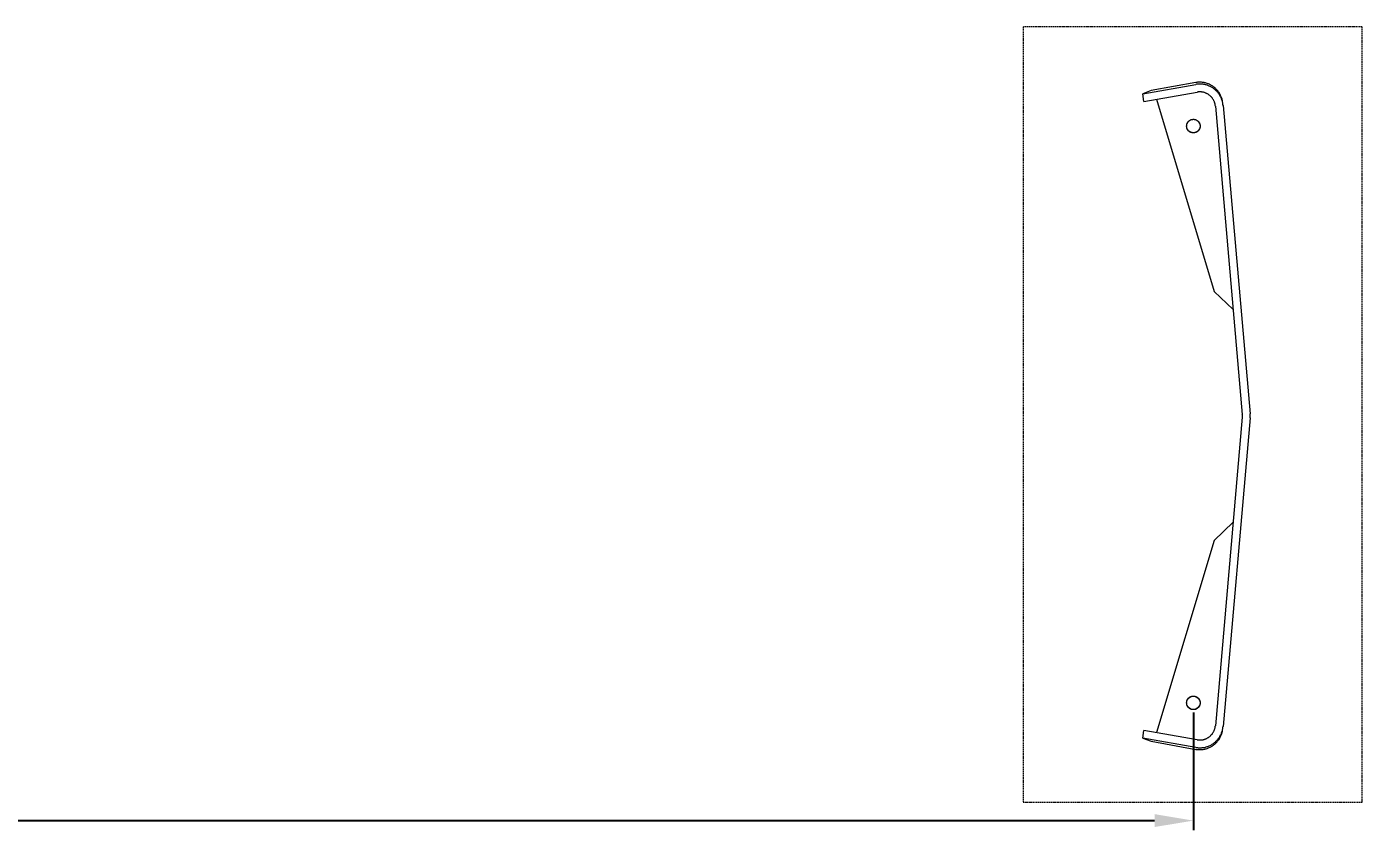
# Model space of a CAD drawing. Header units: millimetres. Extents: x -208 to 4974, y -28 to 3137.
# Drawn here: x 1631 to 3010, y -28 to 801 of the extents above; entities that cross this region are included whole.
import ezdxf

# ---------------------------------------------------------------- set-up
doc = ezdxf.new("R2010")
doc.units = ezdxf.units.MM
doc.linetypes.add('HIDDEN', pattern=[1.905, 1.27, -0.635])
for name, color, linetype, lineweight in [('ZANO_R', 7, 'Continuous', 0), ('ZANO_R_przerywana', 7, 'HIDDEN', 0), ('ZANO_W', 1, 'Continuous', 0)]:
    doc.layers.add(name, color=color, linetype=linetype, lineweight=lineweight)
doc.styles.add('Arial', font='arial.ttf')
doc.styles.get("Standard").update_dxf_attribs({"font": 'ARIALUNI.TTF'})
doc.dimstyles.new('pl i ang', dxfattribs={"dimtxt": 50, "dimasz": 50, "dimexe": 1.25, "dimexo": 0.625, "dimgap": 10, "dimtad": 1, "dimtoh": 1, "dimtxsty": 'Standard', "dimcen": 2.5, "dimclrd": 1, "dimclre": 1, "dimclrt": 1, "dimadec": 0, "dimazin": 0, "dimtfac": 1, "dimtmove": 0, "dimatfit": 3, "dimfxl": 1, "dimarcsym": 1})

# ---------------------------------------------------------------- blocks, each defined once
blk = doc.blocks.new('*D521')
at = {"layer": 'ZANO_W', "color": 1, "lineweight": -2}
for p, q in [((174.4, 93.7), (174.4, -27.8)), ((2835.3, 93.7), (2835.3, -27.8)), ((214.4, -17.8), (2795.3, -17.8))]:
    blk.add_line(p, q, dxfattribs=at)
at = {"layer": 'ZANO_W', "color": 1}
for points in [[(214.4, -11.1), (214.4, -24.4), (174.4, -17.8)], [(2795.3, -24.4), (2795.3, -11.1), (2835.3, -17.8)]]:
    blk.add_solid(points, dxfattribs=at)
at = {"layer": 'ZANO_W', "color": 1, "insert": (1504.9, 12.7), "char_height": 40, "attachment_point": 5, "style": 'Arial'}
blk.add_mtext('2661', dxfattribs=at)

msp = doc.modelspace()

# ---------------------------------------------------------------- linework, layer by layer
at = {"layer": 'ZANO_R'}
for p, q in [((2783.2, 732), (2837.9, 741.7)), ((2791.9, 735.4), (2783.2, 732)), ((2784.2, 724), (2783.2, 732)), ((2784.2, 724), (2839.3, 733.7)), ((2837.7, 743.6), (2791.9, 735.4)), ((2838, 743.7), (2837.7, 743.6)), ((2838.7, 741.8), (2837.9, 741.7)), ((2838.8, 743.8), (2838, 743.7)), ((2839.5, 741.9), (2838.7, 741.8)), ((2839.7, 743.9), (2838.8, 743.8)), ((2839.8, 733.8), (2839.3, 733.7)), ((2840.4, 742), (2839.5, 741.9)), ((2840.5, 743.9), (2839.7, 743.9)), ((2840.4, 733.9), (2839.8, 733.8)), ((2841.2, 742), (2840.4, 742)), ((2840.9, 733.9), (2840.4, 733.9)), ((2841.3, 743.9), (2840.5, 743.9)), ((2841.5, 734), (2840.9, 733.9)), ((2842, 742), (2841.2, 742)), ((2842.2, 743.9), (2841.3, 743.9)), ((2842, 734), (2841.5, 734)), ((2842.9, 742), (2842, 742)), ((2842.6, 734), (2842, 734)), ((2843, 743.9), (2842.2, 743.9)), ((2843.1, 733.9), (2842.6, 734)), ((2843.7, 742), (2842.9, 742)), ((2843.8, 743.9), (2843, 743.9)), ((2843.7, 733.9), (2843.1, 733.9)), ((2844.5, 741.9), (2843.7, 742)), ((2844.2, 733.8), (2843.7, 733.9)), ((2844.6, 743.8), (2843.8, 743.9)), ((2844.8, 733.7), (2844.2, 733.8)), ((2845.3, 741.8), (2844.5, 741.9)), ((2845.5, 743.7), (2844.6, 743.8)), ((2845.3, 733.6), (2844.8, 733.7)), ((2846.2, 741.7), (2845.3, 741.8)), ((2845.9, 733.5), (2845.3, 733.6)), ((2846.3, 743.5), (2845.5, 743.7)), ((2846.4, 733.4), (2845.9, 733.5)), ((2847, 741.5), (2846.2, 741.7)), ((2847.1, 743.4), (2846.3, 743.5)), ((2846.9, 733.2), (2846.4, 733.4)), ((2847.5, 733), (2846.9, 733.2)), ((2847.8, 741.3), (2847, 741.5)), ((2847.9, 743.2), (2847.1, 743.4)), ((2848, 732.8), (2847.5, 733)), ((2848.6, 741.1), (2847.8, 741.3)), ((2848.7, 742.9), (2847.9, 743.2)), ((2848.5, 732.6), (2848, 732.8)), ((2849, 732.4), (2848.5, 732.6)), ((2849.4, 740.9), (2848.6, 741.1)), ((2849.5, 742.7), (2848.7, 742.9)), ((2849.5, 732.1), (2849, 732.4)), ((2850.2, 740.6), (2849.4, 740.9)), ((2850.3, 742.4), (2849.5, 742.7)), ((2850, 731.9), (2849.5, 732.1)), ((2850.5, 731.6), (2850, 731.9)), ((2850.9, 740.3), (2850.2, 740.6)), ((2851, 742.1), (2850.3, 742.4)), ((2850.9, 731.3), (2850.5, 731.6)), ((2851.7, 740), (2850.9, 740.3)), ((2851.4, 731), (2850.9, 731.3)), ((2851.8, 741.8), (2851, 742.1)), ((2851.8, 730.6), (2851.4, 731)), ((2852.5, 739.6), (2851.7, 740)), ((2852.5, 741.4), (2851.8, 741.8)), ((2853.3, 741), (2852.5, 741.4)), ((2853.2, 739.2), (2852.5, 739.6)), ((2853.9, 738.8), (2853.2, 739.2)), ((2854, 740.6), (2853.3, 741)), ((2854.6, 738.4), (2853.9, 738.8)), ((2854.7, 740.2), (2854, 740.6)), ((2855.3, 738), (2854.6, 738.4)), ((2855.4, 739.7), (2854.7, 740.2)), ((2856, 737.5), (2855.3, 738)), ((2856.1, 739.3), (2855.4, 739.7)), ((2856.7, 737), (2856, 737.5)), ((2856.7, 738.8), (2856.1, 739.3)), ((2857.4, 738.2), (2856.7, 738.8)), ((2857.3, 736.5), (2856.7, 737)), ((2858, 735.9), (2857.3, 736.5)), ((2858, 737.7), (2857.4, 738.2)), ((2858.6, 737.1), (2858, 737.7)), ((2858.6, 735.4), (2858, 735.9)), ((2859.2, 736.5), (2858.6, 737.1)), ((2859.2, 734.8), (2858.6, 735.4)), ((2859.8, 735.9), (2859.2, 736.5)), ((2859.8, 734.2), (2859.2, 734.8)), ((2860.3, 735.3), (2859.8, 735.9)), ((2860.3, 733.6), (2859.8, 734.2)), ((2860.8, 734.6), (2860.3, 735.3)), ((2860.8, 732.9), (2860.3, 733.6)), ((2861.3, 734), (2860.8, 734.6)), ((2861.3, 732.3), (2860.8, 732.9)), ((2861.8, 733.3), (2861.3, 734)), ((2861.8, 731.6), (2861.3, 732.3)), ((2862.2, 732.6), (2861.8, 733.3)), ((2862.3, 730.9), (2861.8, 731.6)), ((2862.7, 731.9), (2862.2, 732.6)), ((2862.7, 730.2), (2862.3, 730.9)), ((2863.1, 731.2), (2862.7, 731.9)), ((2863.4, 730.4), (2863.1, 731.2)), ((2797.4, 726.3), (2856.9, 528.2)), ((2852.3, 730.3), (2851.8, 730.6)), ((2852.7, 729.9), (2852.3, 730.3)), ((2853.1, 729.6), (2852.7, 729.9)), ((2853.5, 729.2), (2853.1, 729.6)), ((2853.9, 728.8), (2853.5, 729.2)), ((2854.2, 728.4), (2853.9, 728.8)), ((2854.6, 727.9), (2854.2, 728.4)), ((2854.9, 727.5), (2854.6, 727.9)), ((2855.2, 727), (2854.9, 727.5)), ((2855.5, 726.6), (2855.2, 727)), ((2855.8, 726.1), (2855.5, 726.6)), ((2856.1, 725.6), (2855.8, 726.1)), ((2856.4, 725.1), (2856.1, 725.6)), ((2856.6, 724.6), (2856.4, 725.1)), ((2856.8, 724.1), (2856.6, 724.6)), ((2857, 723.6), (2856.8, 724.1)), ((2857.2, 723.1), (2857, 723.6)), ((2857.4, 722.6), (2857.2, 723.1)), ((2857.5, 722), (2857.4, 722.6)), ((2857.7, 721.5), (2857.5, 722)), ((2857.8, 720.9), (2857.7, 721.5)), ((2857.9, 720.4), (2857.8, 720.9)), ((2857.9, 719.8), (2857.9, 720.4)), ((2858, 719.3), (2857.9, 719.8)), ((2858, 719.3), (2885.8, 401.1)), ((2863.1, 729.5), (2862.7, 730.2)), ((2863.5, 728.7), (2863.1, 729.5)), ((2863.8, 729.7), (2863.4, 730.4)), ((2863.9, 728), (2863.5, 728.7)), ((2864.1, 728.9), (2863.8, 729.7)), ((2864.2, 727.2), (2863.9, 728)), ((2864.4, 728.1), (2864.1, 728.9)), ((2864.5, 726.5), (2864.2, 727.2)), ((2864.7, 727.4), (2864.4, 728.1)), ((2864.8, 725.7), (2864.5, 726.5)), ((2864.9, 726.6), (2864.7, 727.4)), ((2865, 724.9), (2864.8, 725.7)), ((2865.2, 725.8), (2864.9, 726.6)), ((2865.3, 724.1), (2865, 724.9)), ((2865.3, 725), (2865.2, 725.8)), ((2865.5, 724.1), (2865.3, 725)), ((2865.5, 723.3), (2865.3, 724.1)), ((2865.6, 722.5), (2865.5, 723.3)), ((2865.8, 721.6), (2865.6, 722.5)), ((2865.9, 720.3), (2865.8, 722)), ((2865.9, 720.8), (2865.8, 721.6)), ((2866, 720), (2865.9, 720.8)), ((2866, 720), (2893.8, 401.8)), ((2829.9, 703.1), (2830.1, 703.3)), ((2830.1, 703.3), (2830.2, 703.4)), ((2830.2, 703.4), (2830.4, 703.6)), ((2830.4, 703.6), (2830.6, 703.8)), ((2830.6, 703.8), (2830.7, 703.9)), ((2830.7, 703.9), (2830.9, 704.1)), ((2830.9, 704.1), (2831.1, 704.2)), ((2831.1, 704.2), (2831.3, 704.4)), ((2831.3, 704.4), (2831.5, 704.5)), ((2831.5, 704.5), (2831.7, 704.6)), ((2831.7, 704.6), (2831.9, 704.8)), ((2831.9, 704.8), (2832.1, 704.9)), ((2832.1, 704.9), (2832.3, 705)), ((2832.3, 705), (2832.5, 705.1)), ((2832.5, 705.1), (2832.8, 705.2)), ((2832.8, 705.2), (2833, 705.3)), ((2833, 705.3), (2833.2, 705.3)), ((2833.2, 705.3), (2833.4, 705.4)), ((2833.4, 705.4), (2833.7, 705.5)), ((2833.7, 705.5), (2833.9, 705.5)), ((2833.9, 705.5), (2834.1, 705.6)), ((2834.1, 705.6), (2834.4, 705.6)), ((2834.4, 705.6), (2834.6, 705.6)), ((2834.6, 705.6), (2834.9, 705.7)), ((2834.9, 705.7), (2835.1, 705.7)), ((2835.1, 705.7), (2835.3, 705.7)), ((2835.3, 705.7), (2835.6, 705.7)), ((2835.6, 705.7), (2835.8, 705.7)), ((2835.8, 705.7), (2836, 705.6)), ((2836, 705.6), (2836.3, 705.6)), ((2836.3, 705.6), (2836.5, 705.6)), ((2836.5, 705.6), (2836.8, 705.5)), ((2836.8, 705.5), (2837, 705.5)), ((2837, 705.5), (2837.2, 705.4)), ((2837.2, 705.4), (2837.4, 705.3)), ((2837.4, 705.3), (2837.7, 705.3)), ((2837.7, 705.3), (2837.9, 705.2)), ((2837.9, 705.2), (2838.1, 705.1)), ((2838.1, 705.1), (2838.3, 705)), ((2838.3, 705), (2838.6, 704.9)), ((2838.6, 704.9), (2838.8, 704.8)), ((2838.8, 704.8), (2839, 704.6)), ((2839, 704.6), (2839.2, 704.5)), ((2839.2, 704.5), (2839.4, 704.4)), ((2839.4, 704.4), (2839.6, 704.2)), ((2839.6, 704.2), (2839.7, 704.1)), ((2839.7, 704.1), (2839.9, 703.9)), ((2839.9, 703.9), (2840.1, 703.8)), ((2840.1, 703.8), (2840.3, 703.6)), ((2840.3, 703.6), (2840.4, 703.4)), ((2840.4, 703.4), (2840.6, 703.3)), ((2840.6, 703.3), (2840.8, 703.1)), ((2828.3, 699.1), (2828.4, 699.4)), ((2828.3, 698.9), (2828.3, 699.1)), ((2828.3, 698.7), (2828.3, 698.9)), ((2828.3, 698.4), (2828.3, 698.7)), ((2828.3, 698.2), (2828.3, 698.4)), ((2828.4, 698), (2828.3, 698.2)), ((2828.4, 699.9), (2828.5, 700.1)), ((2828.4, 699.6), (2828.4, 699.9)), ((2828.4, 699.4), (2828.4, 699.6)), ((2828.4, 697.7), (2828.4, 698)), ((2828.4, 697.5), (2828.4, 697.7)), ((2828.5, 697.2), (2828.4, 697.5)), ((2828.5, 700.3), (2828.6, 700.6)), ((2828.5, 700.1), (2828.5, 700.3)), ((2828.5, 697), (2828.5, 697.2)), ((2828.6, 696.8), (2828.5, 697)), ((2828.6, 700.6), (2828.7, 700.8)), ((2828.7, 696.6), (2828.6, 696.8)), ((2828.7, 701), (2828.8, 701.2)), ((2828.7, 700.8), (2828.7, 701)), ((2828.7, 696.3), (2828.7, 696.6)), ((2828.8, 696.1), (2828.7, 696.3)), ((2828.8, 701.2), (2828.9, 701.5)), ((2828.9, 695.9), (2828.8, 696.1)), ((2828.9, 701.5), (2829, 701.7)), ((2829, 695.7), (2828.9, 695.9)), ((2829, 701.7), (2829.1, 701.9)), ((2829.1, 695.4), (2829, 695.7)), ((2829.1, 701.9), (2829.2, 702.1)), ((2829.2, 695.2), (2829.1, 695.4)), ((2829.2, 702.1), (2829.4, 702.3)), ((2829.4, 695), (2829.2, 695.2)), ((2829.4, 702.3), (2829.5, 702.5)), ((2829.5, 694.8), (2829.4, 695)), ((2829.5, 702.5), (2829.6, 702.7)), ((2829.6, 694.6), (2829.5, 694.8)), ((2829.6, 702.7), (2829.8, 702.9)), ((2829.8, 694.4), (2829.6, 694.6)), ((2829.8, 702.9), (2829.9, 703.1)), ((2829.9, 694.3), (2829.8, 694.4)), ((2830.1, 694.1), (2829.9, 694.3)), ((2830.2, 693.9), (2830.1, 694.1)), ((2830.4, 693.7), (2830.2, 693.9)), ((2830.6, 693.6), (2830.4, 693.7)), ((2830.7, 693.4), (2830.6, 693.6)), ((2830.9, 693.2), (2830.7, 693.4)), ((2831.1, 693.1), (2830.9, 693.2)), ((2831.3, 692.9), (2831.1, 693.1)), ((2831.5, 692.8), (2831.3, 692.9)), ((2831.7, 692.7), (2831.5, 692.8)), ((2831.9, 692.6), (2831.7, 692.7)), ((2832.1, 692.5), (2831.9, 692.6)), ((2832.3, 692.3), (2832.1, 692.5)), ((2832.5, 692.2), (2832.3, 692.3)), ((2832.8, 692.2), (2832.5, 692.2)), ((2833, 692.1), (2832.8, 692.2)), ((2833.2, 692), (2833, 692.1)), ((2833.4, 691.9), (2833.2, 692)), ((2833.7, 691.9), (2833.4, 691.9)), ((2833.9, 691.8), (2833.7, 691.9)), ((2834.1, 691.8), (2833.9, 691.8)), ((2834.4, 691.7), (2834.1, 691.8)), ((2834.6, 691.7), (2834.4, 691.7)), ((2834.9, 691.7), (2834.6, 691.7)), ((2835.1, 691.7), (2834.9, 691.7)), ((2835.3, 691.7), (2835.1, 691.7)), ((2835.6, 691.7), (2835.3, 691.7)), ((2835.8, 691.7), (2835.6, 691.7)), ((2836, 691.7), (2835.8, 691.7)), ((2836.3, 691.7), (2836, 691.7)), ((2836.5, 691.8), (2836.3, 691.7)), ((2836.8, 691.8), (2836.5, 691.8)), ((2837, 691.9), (2836.8, 691.8)), ((2837.2, 691.9), (2837, 691.9)), ((2837.4, 692), (2837.2, 691.9)), ((2837.7, 692.1), (2837.4, 692)), ((2837.9, 692.2), (2837.7, 692.1)), ((2838.1, 692.2), (2837.9, 692.2)), ((2838.3, 692.3), (2838.1, 692.2)), ((2838.6, 692.5), (2838.3, 692.3)), ((2838.8, 692.6), (2838.6, 692.5)), ((2839, 692.7), (2838.8, 692.6)), ((2839.2, 692.8), (2839, 692.7)), ((2839.4, 692.9), (2839.2, 692.8)), ((2839.6, 693.1), (2839.4, 692.9)), ((2839.7, 693.2), (2839.6, 693.1)), ((2839.9, 693.4), (2839.7, 693.2)), ((2840.1, 693.6), (2839.9, 693.4)), ((2840.3, 693.7), (2840.1, 693.6)), ((2840.4, 693.9), (2840.3, 693.7)), ((2840.6, 694.1), (2840.4, 693.9)), ((2840.8, 694.3), (2840.6, 694.1)), ((2840.8, 703.1), (2840.9, 702.9)), ((2840.9, 694.4), (2840.8, 694.3)), ((2840.9, 702.9), (2841, 702.7)), ((2841, 694.6), (2840.9, 694.4)), ((2841, 702.7), (2841.2, 702.5)), ((2841.2, 694.8), (2841, 694.6)), ((2841.2, 702.5), (2841.3, 702.3)), ((2841.3, 695), (2841.2, 694.8)), ((2841.3, 702.3), (2841.4, 702.1)), ((2841.4, 695.2), (2841.3, 695)), ((2841.4, 702.1), (2841.5, 701.9)), ((2841.5, 695.4), (2841.4, 695.2)), ((2841.5, 701.9), (2841.7, 701.7)), ((2841.7, 695.7), (2841.5, 695.4)), ((2841.7, 701.7), (2841.8, 701.5)), ((2841.8, 695.9), (2841.7, 695.7)), ((2841.8, 701.5), (2841.8, 701.2)), ((2841.8, 701.2), (2841.9, 701)), ((2841.9, 696.3), (2841.8, 696.1)), ((2841.8, 696.1), (2841.8, 695.9)), ((2841.9, 701), (2842, 700.8)), ((2842, 696.6), (2841.9, 696.3)), ((2842, 700.8), (2842.1, 700.6)), ((2842.1, 696.8), (2842, 696.6)), ((2842.1, 700.6), (2842.1, 700.3)), ((2842.1, 700.3), (2842.2, 700.1)), ((2842.2, 697.2), (2842.1, 697)), ((2842.1, 697), (2842.1, 696.8)), ((2842.2, 700.1), (2842.2, 699.9)), ((2842.2, 699.9), (2842.3, 699.6)), ((2842.3, 697.7), (2842.2, 697.5)), ((2842.2, 697.5), (2842.2, 697.2)), ((2842.3, 699.6), (2842.3, 699.4)), ((2842.3, 699.4), (2842.3, 699.1)), ((2842.3, 699.1), (2842.3, 698.9)), ((2842.3, 698.9), (2842.3, 698.7)), ((2842.3, 698.7), (2842.3, 698.4)), ((2842.3, 698.4), (2842.3, 698.2)), ((2842.3, 698.2), (2842.3, 698)), ((2842.3, 698), (2842.3, 697.7)), ((2856.9, 528.2), (2876.4, 509.3)), ((2885.9, 400.6), (2885.8, 401.1)), ((2885.9, 400.1), (2885.9, 400.6)), ((2885.9, 399.7), (2885.9, 400.1)), ((2893.9, 401.1), (2893.8, 401.8)), ((2893.9, 400.4), (2893.9, 401.1)), ((2893.9, 399.7), (2893.9, 400.4)), ((2885.8, 398.3), (2858, 80)), ((2893.8, 397.6), (2866, 79.3)), ((2885.8, 398.3), (2885.9, 398.7)), ((2885.9, 399.2), (2885.9, 399.7)), ((2885.9, 398.7), (2885.9, 399.2)), ((2893.8, 397.6), (2893.9, 398.3)), ((2893.9, 399), (2893.9, 399.7)), ((2893.9, 398.3), (2893.9, 399)), ((2856.9, 271.1), (2876.4, 290.1)), ((2856.9, 271.1), (2797.4, 73)), ((2833, 110.3), (2833.2, 110.3)), ((2833.2, 110.3), (2833.4, 110.4)), ((2833.4, 110.4), (2833.7, 110.5)), ((2833.7, 110.5), (2833.9, 110.5)), ((2833.9, 110.5), (2834.1, 110.6)), ((2834.1, 110.6), (2834.4, 110.6)), ((2834.4, 110.6), (2834.6, 110.6)), ((2834.6, 110.6), (2834.9, 110.7)), ((2834.9, 110.7), (2835.1, 110.7)), ((2835.1, 110.7), (2835.3, 110.7)), ((2835.3, 110.7), (2835.6, 110.7)), ((2835.6, 110.7), (2835.8, 110.7)), ((2835.8, 110.7), (2836, 110.6)), ((2836, 110.6), (2836.3, 110.6)), ((2836.3, 110.6), (2836.5, 110.6)), ((2836.5, 110.6), (2836.8, 110.5)), ((2836.8, 110.5), (2837, 110.5)), ((2837, 110.5), (2837.2, 110.4)), ((2837.2, 110.4), (2837.4, 110.3)), ((2837.4, 110.3), (2837.7, 110.3)), ((2828.3, 104.1), (2828.4, 104.4)), ((2828.3, 103.9), (2828.3, 104.1)), ((2828.3, 103.7), (2828.3, 103.9)), ((2828.3, 103.4), (2828.3, 103.7)), ((2828.3, 103.2), (2828.3, 103.4)), ((2828.4, 103), (2828.3, 103.2)), ((2828.4, 104.9), (2828.5, 105.1)), ((2828.4, 104.6), (2828.4, 104.9)), ((2828.4, 104.4), (2828.4, 104.6)), ((2828.4, 102.7), (2828.4, 103)), ((2828.4, 102.5), (2828.4, 102.7)), ((2828.5, 102.2), (2828.4, 102.5)), ((2828.5, 105.3), (2828.6, 105.6)), ((2828.5, 105.1), (2828.5, 105.3)), ((2828.5, 102), (2828.5, 102.2)), ((2828.6, 101.8), (2828.5, 102)), ((2828.6, 105.6), (2828.7, 105.8)), ((2828.7, 101.6), (2828.6, 101.8)), ((2828.7, 106), (2828.8, 106.2)), ((2828.7, 105.8), (2828.7, 106)), ((2828.7, 101.3), (2828.7, 101.6)), ((2828.8, 101.1), (2828.7, 101.3)), ((2828.8, 106.2), (2828.9, 106.5)), ((2828.9, 100.9), (2828.8, 101.1)), ((2828.9, 106.5), (2829, 106.7)), ((2829, 100.7), (2828.9, 100.9)), ((2829, 106.7), (2829.1, 106.9)), ((2829.1, 100.4), (2829, 100.7)), ((2829.1, 106.9), (2829.2, 107.1)), ((2829.2, 100.2), (2829.1, 100.4)), ((2829.2, 107.1), (2829.4, 107.3)), ((2829.4, 100), (2829.2, 100.2)), ((2829.4, 107.3), (2829.5, 107.5)), ((2829.5, 99.8), (2829.4, 100)), ((2829.5, 107.5), (2829.6, 107.7)), ((2829.6, 99.6), (2829.5, 99.8)), ((2829.6, 107.7), (2829.8, 107.9)), ((2829.8, 99.4), (2829.6, 99.6)), ((2829.8, 107.9), (2829.9, 108.1)), ((2829.9, 99.3), (2829.8, 99.4)), ((2829.9, 108.1), (2830.1, 108.3)), ((2830.1, 99.1), (2829.9, 99.3)), ((2830.1, 108.3), (2830.2, 108.4)), ((2830.2, 98.9), (2830.1, 99.1)), ((2830.2, 108.4), (2830.4, 108.6)), ((2830.4, 98.7), (2830.2, 98.9)), ((2830.4, 108.6), (2830.6, 108.8)), ((2830.6, 98.6), (2830.4, 98.7)), ((2830.6, 108.8), (2830.7, 108.9)), ((2830.7, 98.4), (2830.6, 98.6)), ((2830.7, 108.9), (2830.9, 109.1)), ((2830.9, 98.2), (2830.7, 98.4)), ((2830.9, 109.1), (2831.1, 109.2)), ((2831.1, 98.1), (2830.9, 98.2)), ((2831.1, 109.2), (2831.3, 109.4)), ((2831.3, 97.9), (2831.1, 98.1)), ((2831.3, 109.4), (2831.5, 109.5)), ((2831.5, 97.8), (2831.3, 97.9)), ((2831.5, 109.5), (2831.7, 109.6)), ((2831.7, 97.7), (2831.5, 97.8)), ((2831.7, 109.6), (2831.9, 109.8)), ((2831.9, 97.6), (2831.7, 97.7)), ((2831.9, 109.8), (2832.1, 109.9)), ((2832.1, 97.5), (2831.9, 97.6)), ((2832.1, 109.9), (2832.3, 110)), ((2832.3, 97.3), (2832.1, 97.5)), ((2832.3, 110), (2832.5, 110.1)), ((2832.5, 97.2), (2832.3, 97.3)), ((2832.5, 110.1), (2832.8, 110.2)), ((2832.8, 97.2), (2832.5, 97.2)), ((2832.8, 110.2), (2833, 110.3)), ((2833, 97.1), (2832.8, 97.2)), ((2833.2, 97), (2833, 97.1)), ((2833.4, 96.9), (2833.2, 97)), ((2833.7, 96.9), (2833.4, 96.9)), ((2833.9, 96.8), (2833.7, 96.9)), ((2834.1, 96.8), (2833.9, 96.8)), ((2834.4, 96.7), (2834.1, 96.8)), ((2834.6, 96.7), (2834.4, 96.7)), ((2834.9, 96.7), (2834.6, 96.7)), ((2835.1, 96.7), (2834.9, 96.7)), ((2835.3, 96.7), (2835.1, 96.7)), ((2835.6, 96.7), (2835.3, 96.7)), ((2835.8, 96.7), (2835.6, 96.7)), ((2836, 96.7), (2835.8, 96.7)), ((2836.3, 96.7), (2836, 96.7)), ((2836.5, 96.8), (2836.3, 96.7)), ((2836.8, 96.8), (2836.5, 96.8)), ((2837, 96.9), (2836.8, 96.8)), ((2837.2, 96.9), (2837, 96.9)), ((2837.4, 97), (2837.2, 96.9)), ((2837.7, 97.1), (2837.4, 97)), ((2837.7, 110.3), (2837.9, 110.2)), ((2837.9, 97.2), (2837.7, 97.1)), ((2837.9, 110.2), (2838.1, 110.1)), ((2838.1, 97.2), (2837.9, 97.2)), ((2838.1, 110.1), (2838.3, 110)), ((2838.3, 97.3), (2838.1, 97.2)), ((2838.3, 110), (2838.6, 109.9)), ((2838.6, 97.5), (2838.3, 97.3)), ((2838.6, 109.9), (2838.8, 109.8)), ((2838.8, 97.6), (2838.6, 97.5)), ((2838.8, 109.8), (2839, 109.6)), ((2839, 97.7), (2838.8, 97.6)), ((2839, 109.6), (2839.2, 109.5)), ((2839.2, 97.8), (2839, 97.7)), ((2839.2, 109.5), (2839.4, 109.4)), ((2839.4, 97.9), (2839.2, 97.8)), ((2839.4, 109.4), (2839.6, 109.2)), ((2839.6, 98.1), (2839.4, 97.9)), ((2839.6, 109.2), (2839.7, 109.1)), ((2839.7, 98.2), (2839.6, 98.1)), ((2839.7, 109.1), (2839.9, 108.9)), ((2839.9, 98.4), (2839.7, 98.2)), ((2839.9, 108.9), (2840.1, 108.8)), ((2840.1, 98.6), (2839.9, 98.4)), ((2840.1, 108.8), (2840.3, 108.6)), ((2840.3, 98.7), (2840.1, 98.6)), ((2840.3, 108.6), (2840.4, 108.4)), ((2840.4, 98.9), (2840.3, 98.7)), ((2840.4, 108.4), (2840.6, 108.3)), ((2840.6, 99.1), (2840.4, 98.9)), ((2840.6, 108.3), (2840.8, 108.1)), ((2840.8, 99.3), (2840.6, 99.1)), ((2840.8, 108.1), (2840.9, 107.9)), ((2840.9, 99.4), (2840.8, 99.3)), ((2840.9, 107.9), (2841, 107.7)), ((2841, 99.6), (2840.9, 99.4)), ((2841, 107.7), (2841.2, 107.5)), ((2841.2, 99.8), (2841, 99.6)), ((2841.2, 107.5), (2841.3, 107.3)), ((2841.3, 100), (2841.2, 99.8)), ((2841.3, 107.3), (2841.4, 107.1)), ((2841.4, 100.2), (2841.3, 100)), ((2841.4, 107.1), (2841.5, 106.9)), ((2841.5, 100.4), (2841.4, 100.2)), ((2841.5, 106.9), (2841.7, 106.7)), ((2841.7, 100.7), (2841.5, 100.4)), ((2841.7, 106.7), (2841.8, 106.5)), ((2841.8, 100.9), (2841.7, 100.7)), ((2841.8, 106.5), (2841.8, 106.2)), ((2841.8, 106.2), (2841.9, 106)), ((2841.9, 101.3), (2841.8, 101.1)), ((2841.8, 101.1), (2841.8, 100.9)), ((2841.9, 106), (2842, 105.8)), ((2842, 101.6), (2841.9, 101.3)), ((2842, 105.8), (2842.1, 105.6)), ((2842.1, 101.8), (2842, 101.6)), ((2842.1, 105.6), (2842.1, 105.3)), ((2842.1, 105.3), (2842.2, 105.1)), ((2842.2, 102.2), (2842.1, 102)), ((2842.1, 102), (2842.1, 101.8)), ((2842.2, 105.1), (2842.2, 104.9)), ((2842.2, 104.9), (2842.3, 104.6)), ((2842.3, 102.7), (2842.2, 102.5)), ((2842.2, 102.5), (2842.2, 102.2)), ((2842.3, 104.6), (2842.3, 104.4)), ((2842.3, 104.4), (2842.3, 104.1)), ((2842.3, 104.1), (2842.3, 103.9)), ((2842.3, 103.9), (2842.3, 103.7)), ((2842.3, 103.7), (2842.3, 103.4)), ((2842.3, 103.4), (2842.3, 103.2)), ((2842.3, 103.2), (2842.3, 103)), ((2842.3, 103), (2842.3, 102.7)), ((2783.2, 67.3), (2784.2, 75.3)), ((2839.3, 65.6), (2784.2, 75.3)), ((2851.8, 68.7), (2852.3, 69)), ((2852.3, 69), (2852.7, 69.4)), ((2852.7, 69.4), (2853.1, 69.8)), ((2853.1, 69.8), (2853.5, 70.2)), ((2853.5, 70.2), (2853.9, 70.6)), ((2853.9, 70.6), (2854.2, 71)), ((2854.2, 71), (2854.6, 71.4)), ((2854.6, 71.4), (2854.9, 71.9)), ((2854.9, 71.9), (2855.2, 72.3)), ((2855.2, 72.3), (2855.5, 72.8)), ((2855.5, 72.8), (2855.8, 73.2)), ((2855.8, 73.2), (2856.1, 73.7)), ((2856.1, 73.7), (2856.4, 74.2)), ((2856.4, 74.2), (2856.6, 74.7)), ((2856.6, 74.7), (2856.8, 75.2)), ((2856.8, 75.2), (2857, 75.7)), ((2857, 75.7), (2857.2, 76.3)), ((2857.2, 76.3), (2857.4, 76.8)), ((2857.4, 76.8), (2857.5, 77.3)), ((2857.5, 77.3), (2857.7, 77.9)), ((2857.7, 77.9), (2857.8, 78.4)), ((2857.8, 78.4), (2857.9, 78.9)), ((2857.9, 79.5), (2858, 80)), ((2857.9, 78.9), (2857.9, 79.5)), ((2862.3, 68.4), (2862.7, 69.1)), ((2862.7, 69.1), (2863.1, 69.9)), ((2863.1, 69.9), (2863.5, 70.6)), ((2863.4, 68.9), (2863.8, 69.7)), ((2863.5, 70.6), (2863.9, 71.3)), ((2863.8, 69.7), (2864.1, 70.4)), ((2863.9, 71.3), (2864.2, 72.1)), ((2864.1, 70.4), (2864.4, 71.2)), ((2864.2, 72.1), (2864.5, 72.9)), ((2864.4, 71.2), (2864.7, 72)), ((2864.5, 72.9), (2864.8, 73.7)), ((2864.7, 72), (2864.9, 72.8)), ((2864.8, 73.7), (2865, 74.5)), ((2864.9, 72.8), (2865.2, 73.6)), ((2865, 74.5), (2865.3, 75.3)), ((2865.2, 73.6), (2865.3, 74.4)), ((2865.3, 75.3), (2865.5, 76.1)), ((2865.3, 74.4), (2865.5, 75.2)), ((2865.5, 76.1), (2865.6, 76.9)), ((2865.6, 76.9), (2865.8, 77.7)), ((2865.8, 77.4), (2865.9, 79.1)), ((2865.8, 77.7), (2865.9, 78.5)), ((2865.9, 78.5), (2866, 79.3)), ((2837.9, 57.7), (2783.2, 67.3)), ((2783.2, 67.3), (2791.9, 64)), ((2791.9, 64), (2837.7, 55.7)), ((2837.7, 55.7), (2838, 55.7)), ((2837.9, 57.7), (2838.7, 57.6)), ((2838, 55.7), (2838.8, 55.6)), ((2838.7, 57.6), (2839.5, 57.5)), ((2838.8, 55.6), (2839.7, 55.5)), ((2839.3, 65.6), (2839.8, 65.5)), ((2839.5, 57.5), (2840.4, 57.4)), ((2839.7, 55.5), (2840.5, 55.4)), ((2839.8, 65.5), (2840.4, 65.4)), ((2840.4, 65.4), (2840.9, 65.4)), ((2840.4, 57.4), (2841.2, 57.3)), ((2840.5, 55.4), (2841.3, 55.4)), ((2840.9, 65.4), (2841.5, 65.4)), ((2841.2, 57.3), (2842, 57.3)), ((2841.3, 55.4), (2842.2, 55.4)), ((2841.5, 65.4), (2842, 65.4)), ((2842, 65.4), (2842.6, 65.4)), ((2842, 57.3), (2842.9, 57.3)), ((2842.2, 55.4), (2843, 55.4)), ((2842.6, 65.4), (2843.1, 65.4)), ((2842.9, 57.3), (2843.7, 57.4)), ((2843, 55.4), (2843.8, 55.5)), ((2843.1, 65.4), (2843.7, 65.4)), ((2843.7, 65.4), (2844.2, 65.5)), ((2843.7, 57.4), (2844.5, 57.5)), ((2843.8, 55.5), (2844.6, 55.6)), ((2844.2, 65.5), (2844.8, 65.6)), ((2844.5, 57.5), (2845.3, 57.6)), ((2844.6, 55.6), (2845.5, 55.7)), ((2844.8, 65.6), (2845.3, 65.7)), ((2845.3, 65.7), (2845.9, 65.8)), ((2845.3, 57.6), (2846.2, 57.7)), ((2845.5, 55.7), (2846.3, 55.8)), ((2845.9, 65.8), (2846.4, 66)), ((2846.2, 57.7), (2847, 57.8)), ((2846.3, 55.8), (2847.1, 56)), ((2846.4, 66), (2846.9, 66.1)), ((2846.9, 66.1), (2847.5, 66.3)), ((2847, 57.8), (2847.8, 58)), ((2847.1, 56), (2847.9, 56.2)), ((2847.5, 66.3), (2848, 66.5)), ((2847.8, 58), (2848.6, 58.2)), ((2847.9, 56.2), (2848.7, 56.4)), ((2848, 66.5), (2848.5, 66.7)), ((2848.5, 66.7), (2849, 67)), ((2848.6, 58.2), (2849.4, 58.5)), ((2848.7, 56.4), (2849.5, 56.6)), ((2849, 67), (2849.5, 67.2)), ((2849.4, 58.5), (2850.2, 58.7)), ((2849.5, 67.2), (2850, 67.5)), ((2849.5, 56.6), (2850.3, 56.9)), ((2850, 67.5), (2850.5, 67.8)), ((2850.2, 58.7), (2850.9, 59)), ((2850.3, 56.9), (2851, 57.2)), ((2850.5, 67.8), (2850.9, 68.1)), ((2850.9, 68.1), (2851.4, 68.4)), ((2850.9, 59), (2851.7, 59.4)), ((2851, 57.2), (2851.8, 57.6)), ((2851.4, 68.4), (2851.8, 68.7)), ((2851.7, 59.4), (2852.5, 59.7)), ((2851.8, 57.6), (2852.5, 57.9)), ((2852.5, 59.7), (2853.2, 60.1)), ((2852.5, 57.9), (2853.3, 58.3)), ((2853.2, 60.1), (2853.9, 60.5)), ((2853.3, 58.3), (2854, 58.7)), ((2853.9, 60.5), (2854.6, 60.9)), ((2854, 58.7), (2854.7, 59.1)), ((2854.6, 60.9), (2855.3, 61.4)), ((2854.7, 59.1), (2855.4, 59.6)), ((2855.3, 61.4), (2856, 61.8)), ((2855.4, 59.6), (2856.1, 60.1)), ((2856, 61.8), (2856.7, 62.3)), ((2856.1, 60.1), (2856.7, 60.6)), ((2856.7, 62.3), (2857.3, 62.8)), ((2856.7, 60.6), (2857.4, 61.1)), ((2857.3, 62.8), (2858, 63.4)), ((2857.4, 61.1), (2858, 61.7)), ((2858, 63.4), (2858.6, 64)), ((2858, 61.7), (2858.6, 62.2)), ((2858.6, 64), (2859.2, 64.5)), ((2858.6, 62.2), (2859.2, 62.8)), ((2859.2, 64.5), (2859.8, 65.1)), ((2859.2, 62.8), (2859.8, 63.4)), ((2859.8, 65.1), (2860.3, 65.8)), ((2859.8, 63.4), (2860.3, 64)), ((2860.3, 65.8), (2860.8, 66.4)), ((2860.3, 64), (2860.8, 64.7)), ((2860.8, 66.4), (2861.3, 67.1)), ((2860.8, 64.7), (2861.3, 65.4)), ((2861.3, 67.1), (2861.8, 67.7)), ((2861.3, 65.4), (2861.8, 66)), ((2861.8, 67.7), (2862.3, 68.4)), ((2861.8, 66), (2862.2, 66.7)), ((2862.2, 66.7), (2862.7, 67.4)), ((2862.7, 67.4), (2863.1, 68.2)), ((2863.1, 68.2), (2863.4, 68.9))]:
    msp.add_line(p, q, dxfattribs=at)
for centre in [(2835.3, 698.7), (2835.3, 103.7)]:
    msp.add_circle(centre, 7, dxfattribs=at)
at = {"layer": 'ZANO_R_przerywana'}
for p, q in [((2659.7, 801.2), (2659.7, 1.2)), ((3009.7, 801.2), (2659.7, 801.2)), ((3009.7, 1.2), (3009.7, 801.2)), ((2659.7, 1.2), (3009.7, 1.2))]:
    msp.add_line(p, q, dxfattribs=at)

# ---------------------------------------------------------------- dimensions: what is measured, and where the dimension line sits
at = {"layer": 'ZANO_W'}
dim = msp.add_linear_dim(base=(2835.3, -17.8), p1=(174.4, 103.7), p2=(2835.3, 103.7), dimstyle='pl i ang', override={"dimtxt": 40, "dimasz": 40, "dimexe": 10, "dimexo": 10, "dimtoh": 0, "dimdec": 0, "dimtxsty": 'Arial', "dimtdec": 0, "dimtmove": 1}, dxfattribs=at)
dim.commit()
dim.dimension.update_dxf_attribs({"geometry": '*D521', "text_midpoint": (1504.9, 12.7)})

doc.saveas('drawing.dxf')
